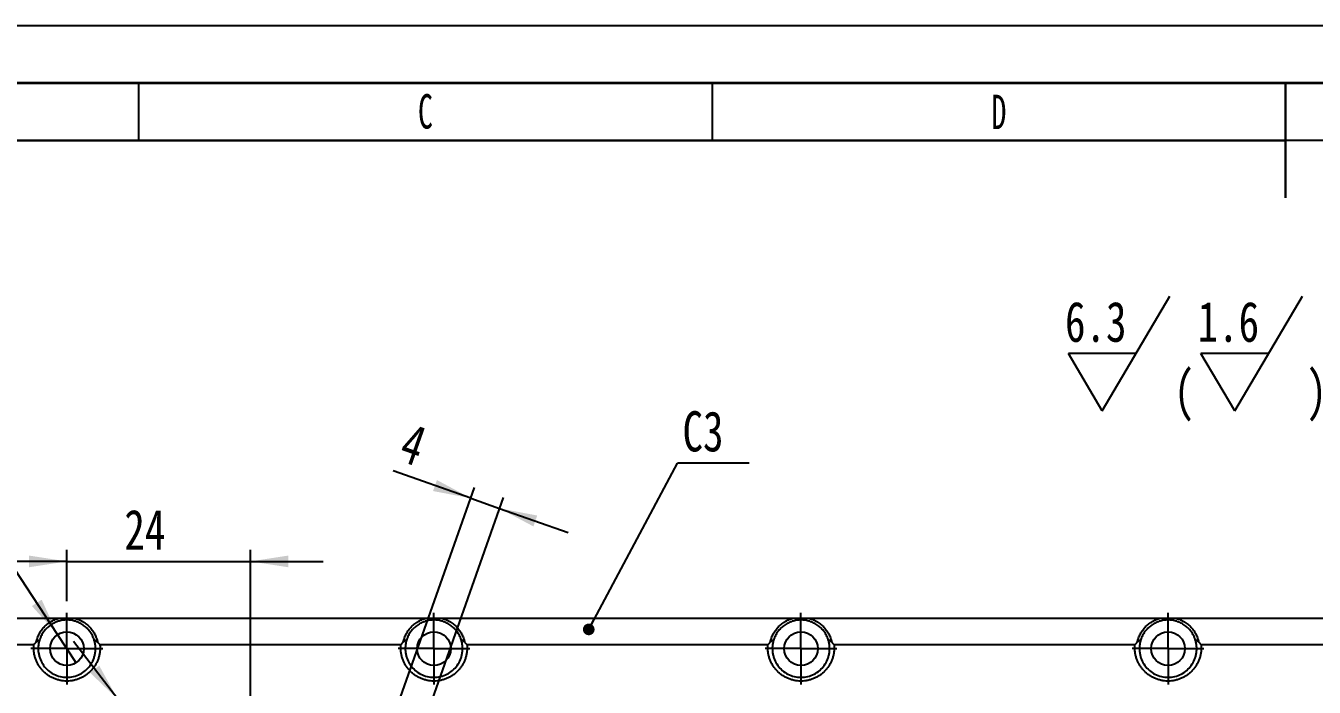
# Model space of a CAD drawing. Header units: millimetres. Extents: x 0 to 420, y 0 to 298.
# Drawn here: x 100.2 to 212.5, y 240.4 to 298 of the extents above; entities that cross this region are included whole.
import ezdxf

# ---------------------------------------------------------------- set-up
doc = ezdxf.new("R2010")
doc.units = ezdxf.units.MM
doc.linetypes.add('CENTERX2', pattern=[20.32, 12.7, -2.54, 2.54, -2.54])
for name, color, linetype in [('SLD-0', 179, 'Continuous'), ('가는실선', 7, 'Continuous'), ('중심선', 1, 'CENTERX2'), ('치수선', 104, 'Continuous')]:
    doc.layers.add(name, color=color, linetype=linetype)
doc.layers.add('도면층1', color=4, linetype='Continuous', lineweight=35)
doc.layers.add('도면층2', color=3, linetype='Continuous', lineweight=25)
doc.styles.add('SLDTEXTSTYLE0', font='TXT', dxfattribs={"width": 0.638186})
doc.styles.add('SLDTEXTSTYLE3', font='TXT', dxfattribs={"width": 0.75})
doc.styles.add('SLDTEXTSTYLE5', font='TXT', dxfattribs={"width": 0.666667})
doc.dimstyles.new('SLDDIMSTYLE1', dxfattribs={"dimtxt": 3.5, "dimasz": 3.302, "dimexe": 0, "dimexo": 0.0625, "dimgap": 0.875, "dimtad": 1, "dimdec": 3, "dimlfac": 1.5, "dimrnd": 1e-09, "dimzin": 12, "dimdsep": 46, "dimtxsty": 'SLDTEXTSTYLE3', "dimsah": 1, "dimcen": 0.09, "dimadec": 0, "dimazin": 3, "dimtfac": 1, "dimtdec": 3, "dimtmove": 0, "dimatfit": 0, "dimfxl": 1, "dimfrac": 2, "dimtolj": 1, "dimtzin": 12, "dimarcsym": 0})
doc.dimstyles.new('SLDDIMSTYLE2', dxfattribs={"dimtxt": 0.18, "dimasz": 1.016, "dimexe": 0, "dimexo": 0.0625, "dimgap": 0, "dimtad": 0, "dimtih": 1, "dimtoh": 1, "dimdec": 0, "dimrnd": 1e-09, "dimzin": 0, "dimdsep": 46, "dimtxsty": 'Standard', "dimblk1": 'DOT', "dimblk2": 'DOT', "dimsah": 1, "dimcen": 0.09, "dimadec": 0, "dimazin": 0, "dimtfac": 1.016, "dimtdec": 0, "dimtofl": 0, "dimtmove": 0, "dimatfit": 3, "dimldrblk": 'DOT', "dimfxl": 1, "dimfrac": 2, "dimtolj": 1, "dimtzin": 0, "dimarcsym": 0})
doc.dimstyles.new('SLDDIMSTYLE3', dxfattribs={"dimtxt": 3.5, "dimasz": 3.302, "dimexe": 0, "dimexo": 0.0625, "dimgap": 0.875, "dimtad": 0, "dimtih": 1, "dimtoh": 1, "dimdec": 3, "dimlfac": 1.5, "dimrnd": 1e-09, "dimzin": 12, "dimdsep": 46, "dimtxsty": 'SLDTEXTSTYLE3', "dimblk1": 'NONE', "dimsah": 1, "dimcen": 0, "dimadec": 0, "dimazin": 3, "dimtfac": 1, "dimtdec": 3, "dimtmove": 0, "dimatfit": 3, "dimldrblk": 'NONE', "dimfxl": 1, "dimfrac": 2, "dimtolj": 1, "dimtzin": 12, "dimarcsym": 0})
doc.dimstyles.new('SLDDIMSTYLE4', dxfattribs={"dimtxt": 3.5, "dimasz": 3.302, "dimexe": 0, "dimexo": 0.0625, "dimgap": 0.875, "dimtad": 0, "dimtih": 1, "dimtoh": 1, "dimdec": 3, "dimlfac": 1.5, "dimrnd": 1e-09, "dimzin": 12, "dimdsep": 46, "dimtxsty": 'SLDTEXTSTYLE3', "dimsah": 1, "dimcen": 0, "dimadec": 0, "dimazin": 3, "dimtfac": 1, "dimtdec": 3, "dimtofl": 0, "dimtmove": 1, "dimatfit": 3, "dimfxl": 1, "dimfrac": 2, "dimtolj": 1, "dimtzin": 12, "dimarcsym": 0})

# ---------------------------------------------------------------- blocks, each defined once
blk = doc.blocks.new('_D_8')
at = {"layer": '치수선', "transparency": 16777216}
for p, q in [((138.97, 256.83), (132.19, 259.22)), ((132.32, 238), (139.3, 257.77)), ((134.36, 235.75), (141.81, 256.89)), ((138.97, 256.83), (141.48, 255.94)), ((141.48, 255.94), (147.47, 253.83))]:
    blk.add_line(p, q, dxfattribs=at)
for points in [[(138.97, 256.83), (136.02, 258.41), (135.68, 257.45)], [(141.48, 255.94), (144.43, 254.37), (144.76, 255.32)]]:
    blk.add_solid(points, dxfattribs=at)
at = {"layer": '치수선', "transparency": 16777216, "insert": (133.69, 263.47), "char_height": 3.5, "attachment_point": 1, "rotation": 340.5747, "style": 'SLDTEXTSTYLE3'}
blk.add_mtext('4', dxfattribs=at)
blk = doc.blocks.new('_D_9')
at = {"layer": '치수선', "transparency": 16777216}
for p, q in [((108.19, 239.31), (104.32, 244.34)), ((108.19, 239.31), (114.63, 230.92)), ((114.63, 230.92), (121.64, 230.92))]:
    blk.add_line(p, q, dxfattribs=at)
blk.add_solid([(108.19, 239.31), (106.58, 242.23), (105.78, 241.62)], dxfattribs=at)
at = {"layer": '치수선', "transparency": 16777216, "insert": (116.22, 235.43), "char_height": 3.5, "attachment_point": 1, "style": 'SLDTEXTSTYLE3'}
blk.add_mtext('R3', dxfattribs=at)
blk = doc.blocks.new('SW_SYMBOL_HOLE_DEPTH')
at = {"layer": '치수선', "color": 0}
for p, q in [((0, 875), (800, 875)), ((400, 875), (400, 75)), ((100, 555), (400, 75)), ((700, 555), (400, 75))]:
    blk.add_line(p, q, dxfattribs=at)
blk = doc.blocks.new('_D_10')
at = {"layer": '치수선', "transparency": 16777216}
for p, q in [((94.82, 257.32), (50.21, 257.32)), ((102.95, 244.95), (94.82, 257.32)), ((104.56, 242.49), (102.95, 244.95))]:
    blk.add_line(p, q, dxfattribs=at)
blk.add_solid([(102.95, 244.95), (101.56, 247.98), (100.71, 247.43)], dxfattribs=at)
at = {"layer": '치수선', "transparency": 16777216, "xscale": 0.004470703125, "yscale": 0.004470703125, "zscale": 0.004470703125}
blk.add_blockref('SW_SYMBOL_HOLE_DEPTH', (76.21, 257.8), dxfattribs=at)
at = {"layer": '치수선', "transparency": 16777216, "char_height": 3.5, "attachment_point": 1}
for s, insert, style in [('6 x', (50.21, 267.49), 'SLDTEXTSTYLE5'), ('%%c', (57.62, 267.44), 'SLDTEXTSTYLE3'), ('4.4 Hole THRU', (62.9, 267.49), 'SLDTEXTSTYLE3'), ('6 x', (57.06, 261.88), 'SLDTEXTSTYLE5'), ('%%c', (63.18, 261.83), 'SLDTEXTSTYLE3'), ('7.5', (68.46, 261.88), 'SLDTEXTSTYLE3'), ('17', (81.21, 261.88), 'SLDTEXTSTYLE3')]:
    blk.add_mtext(s, dxfattribs=dict(at, insert=insert, style=style))
blk = doc.blocks.new('_None')
blk = doc.blocks.new('_D_16')
at = {"layer": '치수선', "transparency": 16777216}
for p, q in [((103.76, 247.85), (103.76, 252.32)), ((119.76, 202.48), (119.76, 252.32)), ((103.76, 251.32), (97.41, 251.32)), ((103.76, 251.32), (119.76, 251.32)), ((119.76, 251.32), (126.11, 251.32))]:
    blk.add_line(p, q, dxfattribs=at)
for points in [[(103.76, 251.32), (100.45, 251.83), (100.45, 250.81)], [(119.76, 251.32), (123.06, 250.81), (123.06, 251.83)]]:
    blk.add_solid(points, dxfattribs=at)
at = {"layer": '치수선', "transparency": 16777216, "insert": (108.77, 255.83), "char_height": 3.5, "attachment_point": 1, "style": 'SLDTEXTSTYLE3'}
blk.add_mtext('24', dxfattribs=at)
blk = doc.blocks.new('SW_NOTE_0')
at = {"layer": '치수선', "color": 0}
blk.add_line((6.25, 0), (0, 0), dxfattribs=at)
at = {"layer": '치수선', "color": 0, "insert": (0.45, 4.53), "char_height": 3.5, "attachment_point": 1, "style": 'SLDTEXTSTYLE3'}
blk.add_mtext('C3', dxfattribs=at)
blk = doc.blocks.new('_Dot')
at = {"color": 0, "linetype": 'ByBlock', "lineweight": -2}
blk.add_line((-0.5, 0), (-1, 0), dxfattribs=at)
at = {"color": 0, "linetype": 'ByBlock', "const_width": 0.5}
blk.add_lwpolyline([(-0.25, 0, 1), (0.25, 0, 1)], format="xyb", close=True, dxfattribs=at)
blk = doc.blocks.new('SW_CENTERMARKSYMBOL_4')
at = {"layer": '중심선', "color": 0}
for p, q in [((0, 1.67), (0, 3.13)), ((0, 0), (0, 1.67)), ((-1.67, 0), (-3.13, 0)), ((0, 0), (-1.67, 0)), ((0, 0), (0, -1.67)), ((0, 0), (1.67, 0)), ((1.67, 0), (3.13, 0)), ((0, -1.67), (0, -3.13))]:
    blk.add_line(p, q, dxfattribs=at)
blk = doc.blocks.new('SW_CENTERMARKSYMBOL_6')
at = {"layer": '중심선', "color": 0}
for p, q in [((0, 1.67), (0, 3.13)), ((0, 0), (0, 1.67)), ((-1.67, 0), (-3.13, 0)), ((0, 0), (-1.67, 0)), ((0, 0), (0, -1.67)), ((0, 0), (1.67, 0)), ((1.67, 0), (3.13, 0)), ((0, -1.67), (0, -3.13))]:
    blk.add_line(p, q, dxfattribs=at)
blk = doc.blocks.new('SW_CENTERMARKSYMBOL_7')
at = {"layer": '중심선', "color": 0}
for p, q in [((0, 1.67), (0, 3.13)), ((0, 0), (0, 1.67)), ((-1.67, 0), (-3.13, 0)), ((0, 0), (-1.67, 0)), ((0, 0), (0, -1.67)), ((0, 0), (1.67, 0)), ((1.67, 0), (3.13, 0)), ((0, -1.67), (0, -3.13))]:
    blk.add_line(p, q, dxfattribs=at)
blk = doc.blocks.new('SW_CENTERMARKSYMBOL_8')
at = {"layer": '중심선', "color": 0}
for p, q in [((0, 1.67), (0, 3.13)), ((0, 0), (0, 1.67)), ((-1.67, 0), (-3.13, 0)), ((0, 0), (-1.67, 0)), ((0, 0), (0, -1.67)), ((0, 0), (1.67, 0)), ((1.67, 0), (3.13, 0)), ((0, -1.67), (0, -3.13))]:
    blk.add_line(p, q, dxfattribs=at)
blk = doc.blocks.new('SW_NOTE_0_1')
at = {"layer": '가는실선', "color": 0}
for p, q in [((3.24, -5), (9.14, 5)), ((14.8, -5), (20.69, 5)), ((3.24, -5), (0.29, 0)), ((6.19, 0), (0.29, 0)), ((14.8, -5), (11.85, 0)), ((17.75, 0), (11.85, 0))]:
    blk.add_line(p, q, dxfattribs=at)
at = {"layer": '가는실선', "color": 0, "char_height": 3.5, "attachment_point": 1, "style": 'SLDTEXTSTYLE3'}
for s, insert in [('6.3', (0, 4.51)), ('1.6', (11.56, 4.51)), ('(', (9.49, -1.51)), (')', (21.04, -1.51))]:
    blk.add_mtext(s, dxfattribs=dict(at, insert=insert))

msp = doc.modelspace()

# ---------------------------------------------------------------- linework, layer by layer
at = {"color": 7, "linetype": 'Continuous', "lineweight": 25}
for p, q in [((67.090004, 246.385926), (103.145972, 246.385926)), ((104.36737, 246.385926), (135.145972, 246.385926)), ((136.36737, 246.385926), (167.145972, 246.385926)), ((168.36737, 246.385926), (199.145972, 246.385926)), ((200.36737, 246.385926), (231.145972, 246.385926)), ((100.874373, 244.0455), (79.735655, 244.0455)), ((132.874373, 244.0455), (106.638969, 244.0455)), ((164.874373, 244.0455), (138.638969, 244.0455)), ((196.874373, 244.0455), (170.638969, 244.0455)), ((228.874373, 244.0455), (202.638969, 244.0455))]:
    msp.add_line(p, q, dxfattribs=at)
for centre in [(103.756671, 243.719259), (135.756671, 243.719259), (167.756671, 243.719259), (199.756671, 243.719259)]:
    msp.add_circle(centre, 1.466667, dxfattribs=at)
for points, knots in [([(101.077607, 244.273047), (101.084513, 244.304798), (101.098304, 244.368203), (101.131562, 244.493707), (101.181012, 244.648179), (101.253746, 244.829253), (101.339152, 245.004707), (101.436857, 245.173641), (101.546355, 245.335201), (101.667099, 245.488568), (101.798482, 245.632965), (101.939849, 245.767656), (102.090485, 245.891953), (102.22765, 245.989574), (102.338615, 246.059429), (102.450597, 246.124449), (102.590303, 246.196434), (102.745132, 246.262676), (102.868298, 246.307335), (102.961328, 246.337281), (103.050618, 246.363045), (103.114276, 246.37832), (103.145972, 246.385926)], [0, 0, 0, 0, 0.0356961909, 0.0712819086, 0.1418707057, 0.2116109398, 0.2803528392, 0.3479606472, 0.4143154062, 0.4793176851, 0.5428899933, 0.6049794715, 0.6655609221, 0.7246390227, 0.7577413451, 0.7822615334, 0.8384766906, 0.8934011516, 0.9242666399, 0.9471887191, 0.9737043381, 1, 1, 1, 1]), ([(106.128985, 244.50801), (106.118197, 244.53926), (106.097066, 244.600473), (106.048765, 244.720807), (105.980535, 244.866987), (105.884301, 245.036776), (105.775164, 245.198582), (105.653718, 245.351409), (105.520705, 245.494334), (105.376916, 245.626488), (105.223206, 245.747064), (105.060491, 245.855326), (104.889737, 245.950604), (104.711962, 246.032302), (104.528231, 246.099901), (104.339658, 246.152959), (104.147401, 246.191122), (103.952662, 246.214128), (103.756671, 246.221815), (103.56068, 246.214128), (103.36594, 246.191122), (103.173684, 246.152959), (102.985111, 246.099901), (102.80138, 246.032302), (102.623605, 245.950604), (102.452851, 245.855326), (102.290136, 245.747064), (102.136426, 245.626488), (101.992637, 245.494334), (101.859624, 245.351409), (101.738178, 245.198582), (101.629041, 245.036776), (101.532807, 244.866987), (101.464579, 244.72081), (101.416277, 244.600476), (101.395146, 244.539264), (101.384357, 244.50801)], [0, 0, 0, 0, 0.0190720169, 0.0373572697, 0.0740957833, 0.1101206505, 0.1453452678, 0.1796972074, 0.2131204712, 0.2455778341, 0.2770532891, 0.3075544235, 0.3371144395, 0.3657937876, 0.3936810356, 0.4208926102, 0.4475707977, 0.4738798256, 0.4999999999, 0.5261201743, 0.5524292022, 0.5791073897, 0.6063189643, 0.6342062123, 0.6628855604, 0.6924455764, 0.7229467108, 0.7544221658, 0.7868795287, 0.8203027924, 0.8546547321, 0.8898793494, 0.9259042166, 0.9626427302, 0.980925679, 1, 1, 1, 1]), ([(103.145972, 246.385926), (103.171172, 246.385926), (103.221542, 246.385926), (103.322789, 246.385926), (103.450124, 246.385926), (103.603897, 246.385926), (103.757948, 246.385926), (103.911606, 246.385926), (104.064441, 246.385926), (104.216603, 246.385926), (104.317048, 246.385926), (104.36737, 246.385926)], [0, 0, 0, 0, 0.0627413868, 0.1254046003, 0.2506239941, 0.3760067584, 0.5012517012, 0.6258661215, 0.7502831218, 0.874892733, 1, 1, 1, 1]), ([(104.36737, 246.385926), (104.403591, 246.377176), (104.476386, 246.359591), (104.601536, 246.322414), (104.75156, 246.269847), (104.896606, 246.207735), (105.012508, 246.150334), (105.102496, 246.101703), (105.182676, 246.054586), (105.293078, 245.984318), (105.422858, 245.891952), (105.573493, 245.767656), (105.71486, 245.632964), (105.846243, 245.488568), (105.966987, 245.335201), (106.076485, 245.173641), (106.17419, 245.004707), (106.259596, 244.829253), (106.33233, 244.648179), (106.381773, 244.493724), (106.415037, 244.368222), (106.428826, 244.304816), (106.435735, 244.273047)], [0, 0, 0, 0, 0.0300685917, 0.060429201, 0.1065893903, 0.1615136985, 0.193477312, 0.2177406718, 0.2504910635, 0.2753629824, 0.3344409186, 0.3950222006, 0.4571115061, 0.5206836375, 0.5856857356, 0.65204031, 0.7196479298, 0.788389638, 0.858129678, 0.9287182787, 0.9642837656, 1, 1, 1, 1]), ([(133.077607, 244.273047), (133.084513, 244.304798), (133.098304, 244.368203), (133.131562, 244.493707), (133.181012, 244.648179), (133.253746, 244.829253), (133.339152, 245.004707), (133.436857, 245.173641), (133.546355, 245.335201), (133.667099, 245.488568), (133.798482, 245.632965), (133.939849, 245.767656), (134.090485, 245.891953), (134.22765, 245.989574), (134.338615, 246.059429), (134.450597, 246.124449), (134.590303, 246.196434), (134.745132, 246.262676), (134.868298, 246.307335), (134.961328, 246.337281), (135.050618, 246.363045), (135.114276, 246.37832), (135.145972, 246.385926)], [0, 0, 0, 0, 0.0356961909, 0.0712819086, 0.1418707057, 0.2116109398, 0.2803528392, 0.3479606472, 0.4143154062, 0.4793176851, 0.5428899933, 0.6049794715, 0.6655609221, 0.7246390227, 0.7577413451, 0.7822615334, 0.8384766906, 0.8934011516, 0.9242666399, 0.9471887191, 0.9737043381, 1, 1, 1, 1]), ([(138.128985, 244.50801), (138.118197, 244.53926), (138.097066, 244.600473), (138.048765, 244.720807), (137.980535, 244.866987), (137.884301, 245.036776), (137.775164, 245.198582), (137.653718, 245.351409), (137.520705, 245.494334), (137.376916, 245.626488), (137.223206, 245.747064), (137.060491, 245.855326), (136.889737, 245.950604), (136.711962, 246.032302), (136.528231, 246.099901), (136.339658, 246.152959), (136.147401, 246.191122), (135.952662, 246.214128), (135.756671, 246.221815), (135.56068, 246.214128), (135.36594, 246.191122), (135.173684, 246.152959), (134.985111, 246.099901), (134.80138, 246.032302), (134.623605, 245.950604), (134.452851, 245.855326), (134.290136, 245.747064), (134.136426, 245.626488), (133.992637, 245.494334), (133.859624, 245.351409), (133.738178, 245.198582), (133.629041, 245.036776), (133.532807, 244.866987), (133.464579, 244.72081), (133.416277, 244.600476), (133.395146, 244.539264), (133.384357, 244.50801)], [0, 0, 0, 0, 0.019072017, 0.0373572697, 0.0740957833, 0.1101206506, 0.1453452679, 0.1796972076, 0.2131204714, 0.2455778343, 0.2770532894, 0.3075544237, 0.3371144398, 0.3657937878, 0.3936810359, 0.4208926104, 0.4475707978, 0.4738798256, 0.4999999999, 0.5261201743, 0.5524292021, 0.5791073895, 0.606318964, 0.6342062121, 0.6628855601, 0.6924455762, 0.7229467105, 0.7544221656, 0.7868795285, 0.8203027923, 0.854654732, 0.8898793493, 0.9259042166, 0.9626427302, 0.9809256789, 1, 1, 1, 1]), ([(135.145972, 246.385926), (135.171172, 246.385926), (135.221542, 246.385926), (135.322789, 246.385926), (135.450124, 246.385926), (135.603897, 246.385926), (135.757948, 246.385926), (135.911606, 246.385926), (136.064441, 246.385926), (136.216603, 246.385926), (136.317048, 246.385926), (136.36737, 246.385926)], [0, 0, 0, 0, 0.0627413868, 0.1254046003, 0.2506239941, 0.3760067584, 0.5012517012, 0.6258661215, 0.7502831218, 0.874892733, 1, 1, 1, 1]), ([(136.36737, 246.385926), (136.403591, 246.377176), (136.476386, 246.359591), (136.601536, 246.322414), (136.75156, 246.269847), (136.896606, 246.207735), (137.012508, 246.150334), (137.102496, 246.101703), (137.182676, 246.054586), (137.293078, 245.984318), (137.422858, 245.891952), (137.573493, 245.767656), (137.71486, 245.632964), (137.846243, 245.488568), (137.966987, 245.335201), (138.076485, 245.173641), (138.17419, 245.004707), (138.259596, 244.829253), (138.33233, 244.648179), (138.381773, 244.493724), (138.415037, 244.368222), (138.428826, 244.304816), (138.435735, 244.273047)], [0, 0, 0, 0, 0.0300685917, 0.060429201, 0.1065893903, 0.1615136985, 0.193477312, 0.2177406718, 0.2504910635, 0.2753629824, 0.3344409186, 0.3950222006, 0.4571115061, 0.5206836375, 0.5856857356, 0.65204031, 0.7196479298, 0.788389638, 0.858129678, 0.9287182787, 0.9642837656, 1, 1, 1, 1]), ([(165.077607, 244.273047), (165.084513, 244.304798), (165.098304, 244.368203), (165.131562, 244.493707), (165.181012, 244.648179), (165.253746, 244.829253), (165.339152, 245.004707), (165.436857, 245.173641), (165.546355, 245.335201), (165.667099, 245.488568), (165.798482, 245.632965), (165.939849, 245.767656), (166.090485, 245.891953), (166.22765, 245.989574), (166.338615, 246.059429), (166.450597, 246.124449), (166.590303, 246.196434), (166.745132, 246.262676), (166.868298, 246.307335), (166.961328, 246.337281), (167.050618, 246.363045), (167.114276, 246.37832), (167.145972, 246.385926)], [0, 0, 0, 0, 0.0356961909, 0.0712819086, 0.1418707057, 0.2116109398, 0.2803528392, 0.3479606472, 0.4143154062, 0.4793176851, 0.5428899933, 0.6049794715, 0.6655609221, 0.7246390227, 0.7577413451, 0.7822615334, 0.8384766906, 0.8934011516, 0.9242666399, 0.9471887191, 0.9737043381, 1, 1, 1, 1]), ([(170.128985, 244.50801), (170.118197, 244.53926), (170.097066, 244.600473), (170.048765, 244.720807), (169.980535, 244.866987), (169.884301, 245.036776), (169.775164, 245.198582), (169.653718, 245.351409), (169.520705, 245.494334), (169.376916, 245.626488), (169.223206, 245.747064), (169.060491, 245.855326), (168.889737, 245.950604), (168.711962, 246.032302), (168.528231, 246.099901), (168.339658, 246.152959), (168.147401, 246.191122), (167.952662, 246.214128), (167.756671, 246.221815), (167.56068, 246.214128), (167.36594, 246.191122), (167.173684, 246.152959), (166.985111, 246.099901), (166.80138, 246.032302), (166.623605, 245.950604), (166.452851, 245.855326), (166.290136, 245.747064), (166.136426, 245.626488), (165.992637, 245.494334), (165.859624, 245.351409), (165.738178, 245.198582), (165.629041, 245.036776), (165.532807, 244.866987), (165.464579, 244.72081), (165.416277, 244.600476), (165.395146, 244.539264), (165.384357, 244.50801)], [0, 0, 0, 0, 0.019072017, 0.0373572697, 0.0740957833, 0.1101206506, 0.1453452679, 0.1796972076, 0.2131204714, 0.2455778343, 0.2770532894, 0.3075544237, 0.3371144398, 0.3657937878, 0.3936810359, 0.4208926104, 0.4475707978, 0.4738798256, 0.4999999999, 0.5261201743, 0.5524292021, 0.5791073895, 0.606318964, 0.6342062121, 0.6628855601, 0.6924455762, 0.7229467105, 0.7544221656, 0.7868795285, 0.8203027923, 0.854654732, 0.8898793493, 0.9259042166, 0.9626427302, 0.9809256792, 1, 1, 1, 1]), ([(167.145972, 246.385926), (167.171172, 246.385926), (167.221542, 246.385926), (167.322789, 246.385926), (167.450124, 246.385926), (167.603897, 246.385926), (167.757948, 246.385926), (167.911606, 246.385926), (168.064441, 246.385926), (168.216603, 246.385926), (168.317048, 246.385926), (168.36737, 246.385926)], [0, 0, 0, 0, 0.06274138679, 0.12540460026, 0.25062399415, 0.37600675839, 0.50125170118, 0.62586612148, 0.75028312177, 0.87489273295, 1, 1, 1, 1]), ([(168.36737, 246.385926), (168.403591, 246.377176), (168.476386, 246.359591), (168.601536, 246.322414), (168.75156, 246.269847), (168.896606, 246.207735), (169.012508, 246.150334), (169.102496, 246.101703), (169.182676, 246.054586), (169.293078, 245.984318), (169.422858, 245.891952), (169.573493, 245.767656), (169.71486, 245.632964), (169.846243, 245.488568), (169.966987, 245.335201), (170.076485, 245.173641), (170.17419, 245.004707), (170.259596, 244.829253), (170.33233, 244.648179), (170.381773, 244.493724), (170.415037, 244.368222), (170.428826, 244.304816), (170.435735, 244.273047)], [0, 0, 0, 0, 0.0300685917, 0.060429201, 0.1065893903, 0.1615136985, 0.193477312, 0.2177406718, 0.2504910635, 0.2753629824, 0.3344409186, 0.3950222006, 0.4571115061, 0.5206836375, 0.5856857356, 0.65204031, 0.7196479298, 0.788389638, 0.858129678, 0.9287182787, 0.9642837656, 1, 1, 1, 1]), ([(197.077607, 244.273047), (197.084513, 244.304798), (197.098304, 244.368203), (197.131562, 244.493707), (197.181012, 244.648179), (197.253746, 244.829253), (197.339152, 245.004707), (197.436857, 245.173641), (197.546355, 245.335201), (197.667099, 245.488568), (197.798482, 245.632965), (197.939849, 245.767656), (198.090485, 245.891953), (198.22765, 245.989574), (198.338615, 246.059429), (198.450597, 246.124449), (198.590303, 246.196434), (198.745132, 246.262676), (198.868298, 246.307335), (198.961328, 246.337281), (199.050618, 246.363045), (199.114276, 246.37832), (199.145972, 246.385926)], [0, 0, 0, 0, 0.0356961909, 0.07128190864, 0.14187070574, 0.21161093977, 0.28035283921, 0.34796064716, 0.41431540617, 0.47931768506, 0.54288999331, 0.60497947152, 0.66556092212, 0.72463902268, 0.75774134512, 0.78226153339, 0.8384766906, 0.89340115157, 0.92426663991, 0.94718871911, 0.97370433807, 1, 1, 1, 1]), ([(202.128985, 244.50801), (202.118197, 244.53926), (202.097066, 244.600473), (202.048765, 244.720807), (201.980535, 244.866987), (201.884301, 245.036776), (201.775164, 245.198582), (201.653718, 245.351409), (201.520705, 245.494334), (201.376916, 245.626488), (201.223206, 245.747064), (201.060491, 245.855326), (200.889737, 245.950604), (200.711962, 246.032302), (200.528231, 246.099901), (200.339658, 246.152959), (200.147401, 246.191122), (199.952662, 246.214128), (199.756671, 246.221815), (199.56068, 246.214128), (199.36594, 246.191122), (199.173684, 246.152959), (198.985111, 246.099901), (198.80138, 246.032302), (198.623605, 245.950604), (198.452851, 245.855326), (198.290136, 245.747064), (198.136426, 245.626488), (197.992637, 245.494334), (197.859624, 245.351409), (197.738178, 245.198582), (197.629041, 245.036776), (197.532807, 244.866987), (197.464579, 244.72081), (197.416277, 244.600476), (197.395146, 244.539264), (197.384357, 244.50801)], [0, 0, 0, 0, 0.01907201704, 0.03735726972, 0.07409578332, 0.11012065059, 0.14534526792, 0.17969720761, 0.21312047139, 0.24557783434, 0.27705328937, 0.30755442374, 0.33711443981, 0.36579378784, 0.39368103586, 0.42089261042, 0.44757079779, 0.47387982564, 0.49999999995, 0.52612017426, 0.5524292021, 0.57910738947, 0.60631896403, 0.63420621206, 0.66288556009, 0.69244557615, 0.72294671052, 0.75442216555, 0.7868795285, 0.82030279229, 0.85465473197, 0.8898793493, 0.92590421657, 0.96264273017, 0.98092567894, 1, 1, 1, 1]), ([(199.145972, 246.385926), (199.171172, 246.385926), (199.221542, 246.385926), (199.322789, 246.385926), (199.450124, 246.385926), (199.603897, 246.385926), (199.757948, 246.385926), (199.911606, 246.385926), (200.064441, 246.385926), (200.216603, 246.385926), (200.317048, 246.385926), (200.36737, 246.385926)], [0, 0, 0, 0, 0.0627413868, 0.1254046003, 0.2506239941, 0.3760067584, 0.5012517012, 0.6258661215, 0.7502831218, 0.874892733, 1, 1, 1, 1]), ([(200.36737, 246.385926), (200.403591, 246.377176), (200.476386, 246.359591), (200.601536, 246.322414), (200.75156, 246.269847), (200.896606, 246.207735), (201.012508, 246.150334), (201.102496, 246.101703), (201.182676, 246.054586), (201.293078, 245.984318), (201.422858, 245.891952), (201.573493, 245.767656), (201.71486, 245.632964), (201.846243, 245.488568), (201.966987, 245.335201), (202.076485, 245.173641), (202.17419, 245.004707), (202.259596, 244.829253), (202.33233, 244.648179), (202.381773, 244.493724), (202.415037, 244.368222), (202.428826, 244.304816), (202.435735, 244.273047)], [0, 0, 0, 0, 0.0300685917, 0.060429201, 0.1065893903, 0.1615136985, 0.193477312, 0.2177406718, 0.2504910635, 0.2753629824, 0.3344409186, 0.3950222006, 0.4571115061, 0.5206836375, 0.5856857356, 0.65204031, 0.7196479298, 0.788389638, 0.858129678, 0.9287182787, 0.9642837656, 1, 1, 1, 1]), ([(106.638969, 244.0455), (106.641657, 244.012229), (106.647035, 243.945684), (106.650715, 243.845551), (106.65126, 243.728726), (106.646008, 243.595182), (106.627797, 243.395663), (106.585616, 243.148379), (106.504551, 242.858614), (106.393886, 242.57879), (106.254814, 242.311943), (106.088827, 242.060942), (105.897714, 241.828494), (105.683533, 241.6171), (105.448589, 241.429041), (105.195412, 241.266344), (104.926727, 241.130766), (104.64543, 241.02377), (104.354554, 240.946507), (104.057233, 240.899812), (103.756671, 240.88419), (103.456109, 240.899812), (103.158788, 240.946507), (102.867912, 241.02377), (102.586615, 241.130766), (102.31793, 241.266344), (102.064753, 241.429041), (101.829809, 241.6171), (101.615628, 241.828494), (101.424515, 242.060942), (101.258528, 242.311943), (101.119455, 242.57879), (101.008793, 242.858613), (100.92772, 243.148379), (100.885583, 243.395542), (100.867311, 243.595064), (100.861545, 243.745215), (100.863004, 243.895608), (100.870582, 243.995512), (100.874373, 244.0455)], [0, 0, 0, 0, 0.01046684899, 0.02093437641, 0.03141484947, 0.04710111692, 0.06282691631, 0.09422077696, 0.12560020473, 0.15695922545, 0.18829271841, 0.21959663531, 0.25086819542, 0.28210600765, 0.31331014366, 0.34448211064, 0.37562479414, 0.40674235264, 0.43784004182, 0.46892399563, 0.50000093266, 0.53107786968, 0.5621618235, 0.59325951267, 0.62437707118, 0.65551975467, 0.68669172166, 0.71789585767, 0.74913366989, 0.78040523, 0.8117091469, 0.84304263987, 0.87440166059, 0.90578108835, 0.937174949, 0.95286282415, 0.96858701582, 0.98428220837, 1, 1, 1, 1]), ([(100.874373, 244.0455), (100.907496, 244.084272), (100.973109, 244.161073), (101.043, 244.235964), (101.077607, 244.273047)], [0, 0, 0, 0, 0.5048342256, 1, 1, 1, 1]), ([(101.077607, 244.273047), (101.100393, 244.293183), (101.1489, 244.336051), (101.224812, 244.396487), (101.304099, 244.455059), (101.357718, 244.490434), (101.384358, 244.508009)], [0, 0, 0, 0, 0.2348605119, 0.499992383, 0.7515837549, 1, 1, 1, 1]), ([(101.384357, 244.50801), (101.374824, 244.478262), (101.355265, 244.417225), (101.329771, 244.322019), (101.304622, 244.211626), (101.281457, 244.080617), (101.258616, 243.884842), (101.252266, 243.634769), (101.279702, 243.340014), (101.34174, 243.050496), (101.469087, 242.677638), (101.709627, 242.243675), (102.11219, 241.805307), (102.606508, 241.473192), (103.16505, 241.266163), (103.756671, 241.195824), (104.348292, 241.266163), (104.906834, 241.473192), (105.401152, 241.805307), (105.803715, 242.243675), (106.044255, 242.677638), (106.171603, 243.050496), (106.233638, 243.340014), (106.261082, 243.634771), (106.254708, 243.884825), (106.231919, 244.080618), (106.205719, 244.227936), (106.172764, 244.368685), (106.143215, 244.462723), (106.128985, 244.50801)], [0, 0, 0, 0, 0.009967926, 0.020452192, 0.0314528177, 0.0461145307, 0.0629232721, 0.094389015, 0.1258513086, 0.1572982809, 0.1887188992, 0.2513367186, 0.3137610701, 0.375983252, 0.4380390687, 0.5000012458, 0.561963423, 0.6240192397, 0.6862414215, 0.7486657731, 0.8112835925, 0.8427042108, 0.8741511831, 0.9056134767, 0.9370792195, 0.9538846699, 0.9685496743, 0.9848541389, 1, 1, 1, 1]), ([(106.128984, 244.508009), (106.155627, 244.490423), (106.209239, 244.455034), (106.286639, 244.397883), (106.362628, 244.337576), (106.411153, 244.294744), (106.435735, 244.273047)], [0, 0, 0, 0, 0.2485057674, 0.5000616329, 0.7467412036, 1, 1, 1, 1]), ([(106.435735, 244.273047), (106.470342, 244.235964), (106.540233, 244.161073), (106.605846, 244.084272), (106.638969, 244.0455)], [0, 0, 0, 0, 0.4951657703, 1, 1, 1, 1]), ([(138.638969, 244.0455), (138.641657, 244.012229), (138.647035, 243.945684), (138.650715, 243.845551), (138.65126, 243.728726), (138.646008, 243.595182), (138.627797, 243.395663), (138.585616, 243.148379), (138.504551, 242.858614), (138.393886, 242.57879), (138.254814, 242.311943), (138.088827, 242.060942), (137.897714, 241.828494), (137.683533, 241.6171), (137.448589, 241.429041), (137.195412, 241.266344), (136.926727, 241.130766), (136.64543, 241.02377), (136.354554, 240.946507), (136.057233, 240.899812), (135.756671, 240.88419), (135.456109, 240.899812), (135.158788, 240.946507), (134.867912, 241.02377), (134.586615, 241.130766), (134.31793, 241.266344), (134.064753, 241.429041), (133.829809, 241.6171), (133.615628, 241.828494), (133.424515, 242.060942), (133.258528, 242.311943), (133.119455, 242.57879), (133.008793, 242.858613), (132.92772, 243.148379), (132.885583, 243.395542), (132.867311, 243.595064), (132.861545, 243.745215), (132.863004, 243.895608), (132.870582, 243.995512), (132.874373, 244.0455)], [0, 0, 0, 0, 0.010466849, 0.0209343764, 0.0314148495, 0.0471011169, 0.0628269163, 0.094220777, 0.1256002047, 0.1569592254, 0.1882927184, 0.2195966353, 0.2508681954, 0.2821060076, 0.3133101437, 0.3444821106, 0.3756247941, 0.4067423526, 0.4378400418, 0.4689239956, 0.5000009327, 0.5310778697, 0.5621618235, 0.5932595127, 0.6243770712, 0.6555197547, 0.6866917217, 0.7178958577, 0.7491336699, 0.78040523, 0.8117091469, 0.8430426399, 0.8744016606, 0.9057810884, 0.937174949, 0.9528628242, 0.9685870158, 0.9842822084, 1, 1, 1, 1]), ([(132.874373, 244.0455), (132.907496, 244.084272), (132.973109, 244.161073), (133.043, 244.235964), (133.077607, 244.273047)], [0, 0, 0, 0, 0.5048342256, 1, 1, 1, 1]), ([(133.384359, 244.508009), (133.350037, 244.485152), (133.280078, 244.438561), (133.1775, 244.360315), (133.111313, 244.302493), (133.077607, 244.273047)], [0, 0, 0, 0, 0.3209395076, 0.6541867729, 1, 1, 1, 1]), ([(133.384357, 244.50801), (133.374824, 244.478262), (133.355264, 244.417224), (133.329771, 244.322019), (133.304622, 244.211626), (133.281457, 244.080617), (133.258616, 243.884842), (133.252266, 243.634769), (133.279702, 243.340014), (133.34174, 243.050496), (133.469087, 242.677638), (133.709627, 242.243674), (134.11219, 241.805307), (134.606508, 241.473192), (135.16505, 241.266163), (135.756671, 241.195824), (136.348292, 241.266163), (136.906834, 241.473192), (137.401152, 241.805307), (137.803715, 242.243675), (138.044255, 242.677638), (138.171603, 243.050496), (138.233638, 243.340014), (138.261082, 243.634771), (138.254708, 243.884825), (138.231919, 244.080618), (138.205719, 244.227936), (138.172764, 244.368685), (138.143215, 244.462723), (138.128985, 244.50801)], [0, 0, 0, 0, 0.0099679259, 0.020452192, 0.0314528177, 0.0461145305, 0.0629232722, 0.094389015, 0.1258513086, 0.1572982809, 0.1887188992, 0.2513367186, 0.3137610701, 0.375983252, 0.4380390686, 0.5000012458, 0.561963423, 0.6240192397, 0.6862414215, 0.7486657731, 0.8112835925, 0.8427042108, 0.874151183, 0.9056134767, 0.9370792195, 0.9538846701, 0.9685496743, 0.984854139, 1, 1, 1, 1]), ([(138.435735, 244.273047), (138.410435, 244.295358), (138.360524, 244.339373), (138.283537, 244.400263), (138.2068, 244.456704), (138.154676, 244.49107), (138.128983, 244.508009)], [0, 0, 0, 0, 0.2605514371, 0.5139943394, 0.7604422721, 1, 1, 1, 1]), ([(138.435735, 244.273047), (138.470342, 244.235964), (138.540233, 244.161073), (138.605846, 244.084272), (138.638969, 244.0455)], [0, 0, 0, 0, 0.4951657703, 1, 1, 1, 1]), ([(170.638969, 244.0455), (170.641657, 244.012229), (170.647035, 243.945684), (170.650715, 243.845551), (170.65126, 243.728726), (170.646008, 243.595182), (170.627797, 243.395663), (170.585616, 243.148379), (170.504551, 242.858614), (170.393886, 242.57879), (170.254814, 242.311943), (170.088827, 242.060942), (169.897714, 241.828494), (169.683533, 241.6171), (169.448589, 241.429041), (169.195412, 241.266344), (168.926727, 241.130766), (168.64543, 241.02377), (168.354554, 240.946507), (168.057233, 240.899812), (167.756671, 240.88419), (167.456109, 240.899812), (167.158788, 240.946507), (166.867912, 241.02377), (166.586615, 241.130766), (166.31793, 241.266344), (166.064753, 241.429041), (165.829809, 241.6171), (165.615628, 241.828494), (165.424515, 242.060942), (165.258528, 242.311943), (165.119455, 242.57879), (165.008793, 242.858613), (164.92772, 243.148379), (164.885583, 243.395542), (164.867311, 243.595064), (164.861545, 243.745215), (164.863004, 243.895608), (164.870582, 243.995512), (164.874373, 244.0455)], [0, 0, 0, 0, 0.01046684899, 0.02093437641, 0.03141484947, 0.04710111692, 0.06282691631, 0.09422077696, 0.12560020473, 0.15695922545, 0.18829271841, 0.21959663531, 0.25086819542, 0.28210600765, 0.31331014366, 0.34448211064, 0.37562479414, 0.40674235264, 0.43784004182, 0.46892399563, 0.50000093266, 0.53107786968, 0.5621618235, 0.59325951267, 0.62437707118, 0.65551975467, 0.68669172166, 0.71789585767, 0.74913366989, 0.78040523, 0.8117091469, 0.84304263987, 0.87440166059, 0.90578108835, 0.937174949, 0.95286282415, 0.96858701582, 0.98428220837, 1, 1, 1, 1]), ([(164.874373, 244.0455), (164.907496, 244.084272), (164.973109, 244.161073), (165.043, 244.235964), (165.077607, 244.273047)], [0, 0, 0, 0, 0.5048342256, 1, 1, 1, 1]), ([(165.384359, 244.508009), (165.350037, 244.485152), (165.280078, 244.438561), (165.1775, 244.360315), (165.111313, 244.302493), (165.077607, 244.273047)], [0, 0, 0, 0, 0.3209395076, 0.6541867729, 1, 1, 1, 1]), ([(165.384357, 244.50801), (165.374824, 244.478262), (165.355264, 244.417224), (165.329771, 244.322019), (165.304622, 244.211626), (165.281457, 244.080617), (165.258616, 243.884842), (165.252266, 243.634769), (165.279702, 243.340014), (165.34174, 243.050496), (165.469087, 242.677638), (165.709627, 242.243674), (166.11219, 241.805307), (166.606508, 241.473192), (167.16505, 241.266163), (167.756671, 241.195824), (168.348292, 241.266163), (168.906834, 241.473192), (169.401152, 241.805307), (169.803715, 242.243675), (170.044255, 242.677638), (170.171603, 243.050496), (170.233638, 243.340014), (170.261082, 243.634771), (170.254708, 243.884825), (170.231919, 244.080618), (170.205719, 244.227936), (170.172764, 244.368685), (170.143215, 244.462723), (170.128985, 244.50801)], [0, 0, 0, 0, 0.0099679259, 0.020452192, 0.0314528177, 0.0461145305, 0.0629232722, 0.094389015, 0.1258513086, 0.1572982809, 0.1887188992, 0.2513367186, 0.3137610701, 0.375983252, 0.4380390686, 0.5000012458, 0.561963423, 0.6240192397, 0.6862414215, 0.7486657731, 0.8112835925, 0.8427042108, 0.874151183, 0.9056134767, 0.9370792195, 0.9538846701, 0.9685496743, 0.984854139, 1, 1, 1, 1]), ([(170.435735, 244.273047), (170.410435, 244.295358), (170.360524, 244.339373), (170.283537, 244.400263), (170.2068, 244.456704), (170.154676, 244.49107), (170.128983, 244.508009)], [0, 0, 0, 0, 0.2605514371, 0.5139943394, 0.7604422721, 1, 1, 1, 1]), ([(170.435735, 244.273047), (170.470342, 244.235964), (170.540233, 244.161073), (170.605846, 244.084272), (170.638969, 244.0455)], [0, 0, 0, 0, 0.4951657703, 1, 1, 1, 1]), ([(202.638969, 244.0455), (202.641657, 244.012229), (202.647035, 243.945684), (202.650715, 243.845551), (202.65126, 243.728726), (202.646008, 243.595182), (202.627797, 243.395663), (202.585616, 243.148379), (202.504551, 242.858614), (202.393886, 242.57879), (202.254814, 242.311943), (202.088827, 242.060942), (201.897714, 241.828494), (201.683533, 241.6171), (201.448589, 241.429041), (201.195412, 241.266344), (200.926727, 241.130766), (200.64543, 241.02377), (200.354554, 240.946507), (200.057233, 240.899812), (199.756671, 240.88419), (199.456109, 240.899812), (199.158788, 240.946507), (198.867912, 241.02377), (198.586615, 241.130766), (198.31793, 241.266344), (198.064753, 241.429041), (197.829809, 241.6171), (197.615628, 241.828494), (197.424515, 242.060942), (197.258528, 242.311943), (197.119455, 242.57879), (197.008793, 242.858613), (196.92772, 243.148379), (196.885583, 243.395542), (196.867311, 243.595064), (196.861545, 243.745215), (196.863004, 243.895608), (196.870582, 243.995512), (196.874373, 244.0455)], [0, 0, 0, 0, 0.010466849, 0.0209343764, 0.0314148495, 0.0471011169, 0.0628269163, 0.094220777, 0.1256002047, 0.1569592254, 0.1882927184, 0.2195966353, 0.2508681954, 0.2821060076, 0.3133101437, 0.3444821106, 0.3756247941, 0.4067423526, 0.4378400418, 0.4689239956, 0.5000009327, 0.5310778697, 0.5621618235, 0.5932595127, 0.6243770712, 0.6555197547, 0.6866917217, 0.7178958577, 0.7491336699, 0.78040523, 0.8117091469, 0.8430426399, 0.8744016606, 0.9057810884, 0.937174949, 0.9528628242, 0.9685870158, 0.9842822084, 1, 1, 1, 1]), ([(196.874373, 244.0455), (196.907496, 244.084272), (196.973109, 244.161073), (197.043, 244.235964), (197.077607, 244.273047)], [0, 0, 0, 0, 0.5048342256, 1, 1, 1, 1]), ([(197.384359, 244.508009), (197.350037, 244.485152), (197.280078, 244.438561), (197.1775, 244.360315), (197.111313, 244.302493), (197.077607, 244.273047)], [0, 0, 0, 0, 0.3209395076, 0.6541867729, 1, 1, 1, 1]), ([(197.384357, 244.50801), (197.374824, 244.478262), (197.355264, 244.417224), (197.329771, 244.322019), (197.304622, 244.211626), (197.281457, 244.080617), (197.258616, 243.884842), (197.252266, 243.634769), (197.279702, 243.340014), (197.34174, 243.050496), (197.469087, 242.677638), (197.709627, 242.243674), (198.11219, 241.805307), (198.606508, 241.473192), (199.16505, 241.266163), (199.756671, 241.195824), (200.348292, 241.266163), (200.906834, 241.473192), (201.401152, 241.805307), (201.803715, 242.243675), (202.044255, 242.677638), (202.171603, 243.050496), (202.233638, 243.340014), (202.261082, 243.634771), (202.254708, 243.884825), (202.231919, 244.080618), (202.205719, 244.227936), (202.172764, 244.368685), (202.143215, 244.462723), (202.128985, 244.50801)], [0, 0, 0, 0, 0.00996792592, 0.02045219196, 0.03145281773, 0.04611453049, 0.06292327215, 0.094389015, 0.12585130863, 0.15729828087, 0.18871889917, 0.25133671861, 0.31376107013, 0.37598325196, 0.43803906865, 0.50000124584, 0.56196342303, 0.62401923972, 0.68624142155, 0.74866577307, 0.81128359251, 0.84270421081, 0.87415118305, 0.90561347668, 0.93707921953, 0.95388467016, 0.96854967433, 0.98485413901, 1, 1, 1, 1]), ([(202.435735, 244.273047), (202.410435, 244.295358), (202.360524, 244.339373), (202.283537, 244.400263), (202.2068, 244.456704), (202.154676, 244.49107), (202.128983, 244.508009)], [0, 0, 0, 0, 0.2605514371, 0.5139943394, 0.7604422721, 1, 1, 1, 1]), ([(202.435735, 244.273047), (202.470342, 244.235964), (202.540233, 244.161073), (202.605846, 244.084272), (202.638969, 244.0455)], [0, 0, 0, 0, 0.4951657703, 1, 1, 1, 1])]:
    msp.add_open_spline(points, degree=3, knots=knots, dxfattribs=at)
at = {"layer": 'SLD-0', "color": 7}
msp.add_line((420, 298), (0, 298), dxfattribs=at)
at = {"layer": '도면층1', "color": 7}
msp.add_line((415, 293), (5, 293), dxfattribs=at)
at = {"layer": '도면층2', "color": 7}
for p, q in [((110, 293), (110, 288)), ((160, 293), (160, 288)), ((210, 283), (210, 293)), ((210, 293), (210, 288)), ((410, 288), (10, 288)), ((10, 288), (210, 288)), ((210, 288), (210, 283))]:
    msp.add_line(p, q, dxfattribs=at)

# ---------------------------------------------------------------- block references
at = {"layer": '가는실선'}
msp.add_blockref('SW_NOTE_0_1', (190.775604, 269.449132), dxfattribs=at)
at = {"layer": '중심선'}
for name, p in [('SW_CENTERMARKSYMBOL_7', (103.756671, 243.719259)), ('SW_CENTERMARKSYMBOL_8', (135.756671, 243.719259)), ('SW_CENTERMARKSYMBOL_4', (167.756671, 243.719259)), ('SW_CENTERMARKSYMBOL_6', (199.756671, 243.719259))]:
    msp.add_blockref(name, p, dxfattribs=at)
at = {"layer": '치수선'}
msp.add_blockref('SW_NOTE_0', (156.978368, 259.8748), dxfattribs=at)

# ---------------------------------------------------------------- texts
at = {"layer": '도면층2', "color": 7, "char_height": 3, "attachment_point": 2, "style": 'SLDTEXTSTYLE0'}
for s, insert in [('C', (135.013528, 292.043203)), ('D', (185.013528, 291.992203))]:
    msp.add_mtext(s, dxfattribs=dict(at, insert=insert))

# ---------------------------------------------------------------- dimensions: what is measured, and where the dimension line sits
at = {"layer": '치수선'}
dim = msp.add_diameter_dim_2p(p1=(104.562027, 242.493489), p2=(102.951315, 244.945029), text='6 x %%c4.4 Hole THRU\\P6 x%%c7.5 {\\fGDT;x}17', dimstyle='SLDDIMSTYLE3', dxfattribs=at)
dim.commit()
dim.dimension.update_dxf_attribs({"geometry": '_D_10', "text_midpoint": (71.721831, 262.928027), "dimtype": 163})
dim = msp.add_linear_dim(base=(141.481027, 255.942489), p1=(131.99238, 237.054104), p2=(134.028176, 234.808743), angle=340.57471779, dimstyle='SLDDIMSTYLE1', dxfattribs=at)
dim.commit()
dim.dimension.update_dxf_attribs({"geometry": '_D_8', "text_midpoint": (133.413221, 258.787614), "dimtype": 160})
dim = msp.add_linear_dim(base=(119.756671, 251.317089), p1=(103.756671, 246.852592), p2=(119.756671, 201.48204), dimstyle='SLDDIMSTYLE1', dxfattribs=at)
dim.commit()
dim.dimension.update_dxf_attribs({"geometry": '_D_16', "text_midpoint": (111.356233, 251.317089), "dimtype": 160})
dim = msp.add_radius_dim(center=(109.407114, 237.719259), mpoint=(108.189502, 239.305898), dimstyle='SLDDIMSTYLE4', dxfattribs=at)
dim.commit()
dim.dimension.update_dxf_attribs({"geometry": '_D_9', "text_midpoint": (118.925575, 233.694173), "dimtype": 164})

# ---------------------------------------------------------------- leaders
msp.add_leader([(149.252793, 245.394975), (156.978368, 259.8748)], dimstyle='SLDDIMSTYLE2', dxfattribs=at)

doc.saveas('drawing.dxf')
